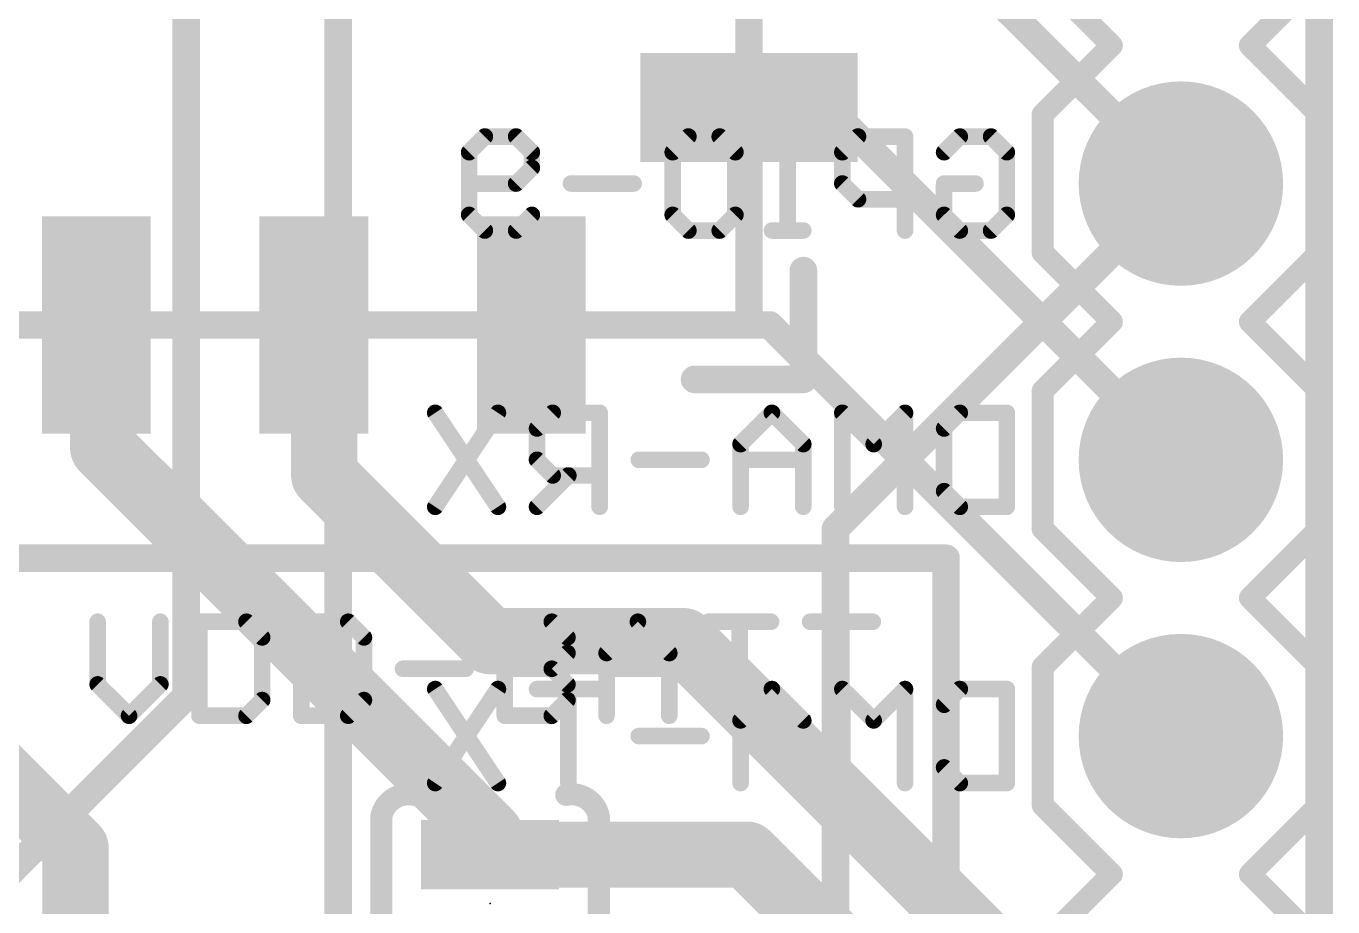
# Model space of a CAD drawing. Extents: x -0.1 to 30.6, y -0.1 to 52.6.
# Drawn here: x 18.6 to 30.61, y 10.13 to 18.23 of the extents above; entities that cross this region are included whole.
import ezdxf

# ---------------------------------------------------------------- set-up
doc = ezdxf.new("R2010")
doc.units = 0
for name, color, linetype in [('1', 12, 'CONTINUOUS'), ('16', 132, 'CONTINUOUS'), ('17', 110, 'CONTINUOUS'), ('20', 53, 'CONTINUOUS'), ('21', 41, 'CONTINUOUS'), ('22', 40, 'CONTINUOUS'), ('23', 53, 'CONTINUOUS'), ('51', 53, 'CONTINUOUS')]:
    doc.layers.add(name, color=color, linetype=linetype)

# ---------------------------------------------------------------- blocks, each defined once
blk = doc.blocks.new('RECT')
blk.add_solid([(-0.5, -0.5), (0.5, -0.5), (-0.5, 0.5), (0.5, 0.5)])
blk = doc.blocks.new('ROUNDP')
at = {"const_width": 0.5}
blk.add_lwpolyline([(0, -0.25, 1), (0, 0.25, 1), (0, -0.25)], format="xyb", dxfattribs=at)

msp = doc.modelspace()

# ---------------------------------------------------------------- linework, layer by layer
at = {"layer": '1'}
for points, const_width in [([(30.48, 0), (30.48, 43.72)], 0.254), ([(29.21, 16.78), (26.51, 19.48)], 0.254), ([(25.24, 17.48), (25.97, 17.48)], 0.254), ([(25.97, 17.48), (29.21, 14.24)], 0.254), ([(19.304, 15.416), (19.24, 15.48)], 0.6096), ([(21.336, 15.384), (21.24, 15.48)], 0.6096), ([(19.304, 14.351), (19.304, 15.416)], 0.6096), ([(21.336, 14.097), (21.336, 15.384)], 0.6096), ([(25.43, 15.48), (23.24, 15.48)], 0.254), ([(29.21, 11.7), (25.43, 15.48)], 0.254), ([(19.304, 14.351), (22.86, 10.795)], 0.6096), ([(22.86, 12.573), (21.336, 14.097)], 0.6096), ([(16.9545, 12.7635), (19.05, 10.668)], 0.6096), ([(24.638, 12.573), (22.86, 12.573)], 0.6096), ([(28.051, 9.16), (24.638, 12.573)], 0.6096), ([(22.86, 10.795), (22.86, 10.61)], 0.6096), ([(19.05, 10.668), (19.05, 4.572)], 0.6096), ([(22.86, 10.61), (25.22, 10.61)], 0.6096), ([(25.22, 10.61), (29.21, 6.62)], 0.6096)]:
    msp.add_lwpolyline(points, dxfattribs=dict(at, const_width=const_width))
for points, const_width in [([(25.24, 17.5435, 1), (25.24, 17.4165)], 0.127), ([(26.0149, 17.5249, 1), (25.9251, 17.4351)], 0.127), ([(25.97, 17.4165, 1), (25.97, 17.5435)], 0.127), ([(29.1651, 16.7351, 1), (29.2549, 16.8249)], 0.127), ([(19.3478, 15.5878, 1), (19.1322, 15.3722)], 0.3048), ([(21.3478, 15.5878, 1), (21.1322, 15.3722)], 0.3048), ([(19.4564, 15.416, 1), (19.1516, 15.416)], 0.3048), ([(19.1962, 15.3082, 1), (19.4118, 15.5238)], 0.3048), ([(21.4884, 15.384, 1), (21.1836, 15.384)], 0.3048), ([(21.2282, 15.2762, 1), (21.4438, 15.4918)], 0.3048), ([(23.24, 15.5435, 1), (23.24, 15.4165)], 0.127), ([(25.4749, 15.5249, 1), (25.3851, 15.4351)], 0.127), ([(25.43, 15.4165, 1), (25.43, 15.5435)], 0.127), ([(19.4118, 14.4588, 1), (19.1962, 14.2432)], 0.3048), ([(19.1516, 14.351, 1), (19.4564, 14.351)], 0.3048), ([(21.4438, 14.2048, 1), (21.2282, 13.9892)], 0.3048), ([(29.1651, 14.1951, 1), (29.2549, 14.2849)], 0.127), ([(21.1836, 14.097, 1), (21.4884, 14.097)], 0.3048), ([(22.86, 12.7254, 1), (22.86, 12.4206)], 0.3048), ([(24.7458, 12.6808, 1), (24.5302, 12.4652)], 0.3048), ([(24.638, 12.4206, 1), (24.638, 12.7254)], 0.3048), ([(22.7522, 12.4652, 1), (22.9678, 12.6808)], 0.3048), ([(29.1651, 11.6551, 1), (29.2549, 11.7449)], 0.127), ([(23.0124, 10.795, 1), (22.7076, 10.795)], 0.3048), ([(22.7522, 10.6872, 1), (22.9678, 10.9028)], 0.3048), ([(19.2024, 10.668, 1), (18.8976, 10.668)], 0.3048), ([(18.9422, 10.5602, 1), (19.1578, 10.7758)], 0.3048), ([(22.86, 10.7624, 1), (22.86, 10.4576)], 0.3048), ([(25.3278, 10.7178, 1), (25.1122, 10.5022)], 0.3048), ([(25.22, 10.4576, 1), (25.22, 10.7624)], 0.3048), ([(22.7076, 10.61, 1), (23.0124, 10.61)], 0.3048)]:
    msp.add_lwpolyline(points, format="xyb", dxfattribs=dict(at, const_width=const_width))
at = {"layer": '16', "const_width": 0.254}
for points in [[(30.48, 0), (30.48, 43.72)], [(20.066, 12.065), (20.066, 26.797)], [(21.463, 7.62), (21.463, 22.987)], [(26.035, 13.605), (29.21, 16.78)], [(26.035, 7.874), (26.035, 13.605)], [(18.161, 10.16), (20.066, 12.065)]]:
    msp.add_lwpolyline(points, dxfattribs=at)
at = {"layer": '16', "const_width": 0.127}
for points in [[(29.2549, 16.7351, 1), (29.1651, 16.8249)], [(26.0985, 13.605, 1), (25.9715, 13.605)], [(25.9901, 13.6499, 1), (26.0799, 13.5601)], [(20.1109, 12.0201, 1), (20.0211, 12.1099)], [(20.0025, 12.065, 1), (20.1295, 12.065)]]:
    msp.add_lwpolyline(points, format="xyb", dxfattribs=at)
at = {"layer": '20', "const_width": 0.2032}
msp.add_lwpolyline([(30.48, 0), (30.48, 43.72)], dxfattribs=at)
at = {"layer": '21'}
for points, const_width in [([(28.575, 18.05), (27.94, 18.685)], 0.2032), ([(30.48, 18.685), (29.845, 18.05)], 0.2032), ([(28.575, 18.05), (27.94, 17.415)], 0.2032), ([(30.48, 17.415), (29.845, 18.05)], 0.2032), ([(27.94, 16.145), (27.94, 17.415)], 0.2032), ([(30.48, 17.415), (30.48, 16.145)], 0.2032), ([(28.575, 15.51), (27.94, 16.145)], 0.2032), ([(30.48, 16.145), (29.845, 15.51)], 0.2032), ([(25.74, 14.98), (25.74, 15.98)], 0.254), ([(27.94, 14.875), (28.575, 15.51)], 0.2032), ([(29.845, 15.51), (30.48, 14.875)], 0.2032), ([(24.74, 14.98), (25.74, 14.98)], 0.254), ([(27.94, 13.605), (27.94, 14.875)], 0.2032), ([(30.48, 14.875), (30.48, 13.605)], 0.2032), ([(28.575, 12.97), (27.94, 13.605)], 0.2032), ([(30.48, 13.605), (29.845, 12.97)], 0.2032), ([(18.288, 13.335), (27.051, 13.335)], 0.254), ([(27.051, 13.335), (27.051, 0)], 0.254), ([(27.94, 12.335), (28.575, 12.97)], 0.2032), ([(29.845, 12.97), (30.48, 12.335)], 0.2032), ([(19.2532, 12.7515), (19.2532, 12.1753)], 0.1524), ([(19.8294, 12.1753), (19.8294, 12.7515)], 0.1524), ([(20.1887, 12.7515), (20.1887, 11.8872)], 0.1524), ([(20.6209, 12.7515), (20.1887, 12.7515)], 0.1524), ([(20.7649, 12.6075), (20.6209, 12.7515)], 0.1524), ([(21.1242, 12.7515), (21.1242, 11.8872)], 0.1524), ([(21.5564, 12.7515), (21.1242, 12.7515)], 0.1524), ([(21.7005, 12.6075), (21.5564, 12.7515)], 0.1524), ([(22.9953, 11.8872), (22.9953, 12.7515)], 0.1524), ([(22.9953, 12.7515), (23.4274, 12.7515)], 0.1524), ([(23.4274, 12.7515), (23.5715, 12.6075)], 0.1524), ([(23.9308, 12.4634), (24.2189, 12.7515)], 0.1524), ([(24.2189, 12.7515), (24.507, 12.4634)], 0.1524), ([(24.8663, 12.7515), (25.4425, 12.7515)], 0.1524), ([(25.1544, 11.8872), (25.1544, 12.7515)], 0.1524), ([(25.8018, 12.7515), (26.3781, 12.7515)], 0.1524), ([(26.0899, 11.8872), (26.0899, 12.7515)], 0.1524), ([(20.7649, 12.0313), (20.7649, 12.6075)], 0.1524), ([(21.7005, 12.0313), (21.7005, 12.6075)], 0.1524), ([(23.5715, 12.6075), (23.5715, 12.4634)], 0.1524), ([(23.5715, 12.4634), (23.4274, 12.3194)], 0.1524), ([(23.9308, 11.8872), (23.9308, 12.4634)], 0.1524), ([(24.507, 12.4634), (24.507, 11.8872)], 0.1524), ([(22.0598, 12.3194), (22.636, 12.3194)], 0.1524), ([(22.9953, 12.3194), (23.4274, 12.3194)], 0.1524), ([(23.4274, 12.3194), (23.5715, 12.1753)], 0.1524), ([(23.9308, 12.3194), (24.507, 12.3194)], 0.1524), ([(27.94, 11.065), (27.94, 12.335)], 0.2032), ([(30.48, 12.335), (30.48, 11.065)], 0.2032), ([(19.2532, 12.1753), (19.5413, 11.8872)], 0.1524), ([(19.5413, 11.8872), (19.8294, 12.1753)], 0.1524), ([(23.5715, 12.1753), (23.5715, 12.0313)], 0.1524), ([(20.6209, 11.8872), (20.7649, 12.0313)], 0.1524), ([(21.5564, 11.8872), (21.7005, 12.0313)], 0.1524), ([(23.5715, 12.0313), (23.4274, 11.8872)], 0.1524), ([(20.1887, 11.8872), (20.6209, 11.8872)], 0.1524), ([(21.1242, 11.8872), (21.5564, 11.8872)], 0.1524), ([(23.4274, 11.8872), (22.9953, 11.8872)], 0.1524), ([(21.86, 9.36), (21.86, 10.96)], 0.2032), ([(23.86, 10.96), (23.86, 9.36)], 0.2032), ([(28.575, 10.43), (27.94, 11.065)], 0.2032), ([(30.48, 11.065), (29.845, 10.43)], 0.2032), ([(28.575, 10.43), (27.94, 9.795)], 0.2032), ([(30.48, 9.795), (29.845, 10.43)], 0.2032)]:
    msp.add_lwpolyline(points, dxfattribs=dict(at, const_width=const_width))
for points, const_width in [([(28.6109, 18.0141, 1), (28.5391, 18.0859)], 0.1016), ([(29.8809, 18.0859, 1), (29.8091, 18.0141)], 0.1016), ([(28.5391, 18.0141, 1), (28.6109, 18.0859)], 0.1016), ([(29.8091, 18.0859, 1), (29.8809, 18.0141)], 0.1016), ([(27.9908, 17.415, 1), (27.8892, 17.415)], 0.1016), ([(27.9041, 17.4509, 1), (27.9759, 17.3791)], 0.1016), ([(30.5308, 17.415, 1), (30.4292, 17.415)], 0.1016), ([(30.4441, 17.3791, 1), (30.5159, 17.4509)], 0.1016), ([(27.9759, 16.1809, 1), (27.9041, 16.1091)], 0.1016), ([(30.5159, 16.1091, 1), (30.4441, 16.1809)], 0.1016), ([(25.8035, 15.98, 1), (25.6765, 15.98)], 0.127), ([(27.8892, 16.145, 1), (27.9908, 16.145)], 0.1016), ([(30.4292, 16.145, 1), (30.5308, 16.145)], 0.1016), ([(28.6109, 15.4741, 1), (28.5391, 15.5459)], 0.1016), ([(28.5391, 15.4741, 1), (28.6109, 15.5459)], 0.1016), ([(29.8809, 15.5459, 1), (29.8091, 15.4741)], 0.1016), ([(29.8091, 15.5459, 1), (29.8809, 15.4741)], 0.1016), ([(24.74, 15.0435, 1), (24.74, 14.9165)], 0.127), ([(25.6765, 14.98, 1), (25.8035, 14.98)], 0.127), ([(25.74, 14.9165, 1), (25.74, 15.0435)], 0.127), ([(27.9908, 14.875, 1), (27.8892, 14.875)], 0.1016), ([(27.9041, 14.9109, 1), (27.9759, 14.8391)], 0.1016), ([(30.5308, 14.875, 1), (30.4292, 14.875)], 0.1016), ([(30.4441, 14.8391, 1), (30.5159, 14.9109)], 0.1016), ([(27.9759, 13.6409, 1), (27.9041, 13.5691)], 0.1016), ([(30.5159, 13.5691, 1), (30.4441, 13.6409)], 0.1016), ([(27.8892, 13.605, 1), (27.9908, 13.605)], 0.1016), ([(30.4292, 13.605, 1), (30.5308, 13.605)], 0.1016), ([(27.1145, 13.335, 1), (26.9875, 13.335)], 0.127), ([(27.051, 13.2715, 1), (27.051, 13.3985)], 0.127), ([(28.6109, 12.9341, 1), (28.5391, 13.0059)], 0.1016), ([(28.5391, 12.9341, 1), (28.6109, 13.0059)], 0.1016), ([(29.8809, 13.0059, 1), (29.8091, 12.9341)], 0.1016), ([(29.8091, 13.0059, 1), (29.8809, 12.9341)], 0.1016), ([(19.2913, 12.7515, 1), (19.2151, 12.7515)], 0.0762), ([(19.8675, 12.7515, 1), (19.7913, 12.7515)], 0.0762), ([(20.2268, 12.7515, 1), (20.1506, 12.7515)], 0.0762), ([(20.1887, 12.7896, 1), (20.1887, 12.7134)], 0.0762), ([(20.6478, 12.7785, 1), (20.5939, 12.7246)], 0.0762), ([(20.6209, 12.7134, 1), (20.6209, 12.7896)], 0.0762), ([(21.1623, 12.7515, 1), (21.0861, 12.7515)], 0.0762), ([(21.1242, 12.7896, 1), (21.1242, 12.7134)], 0.0762), ([(21.5833, 12.7785, 1), (21.5295, 12.7246)], 0.0762), ([(21.5564, 12.7134, 1), (21.5564, 12.7896)], 0.0762), ([(23.0334, 12.7515, 1), (22.9572, 12.7515)], 0.0762), ([(22.9953, 12.7896, 1), (22.9953, 12.7134)], 0.0762), ([(23.4544, 12.7785, 1), (23.4005, 12.7246)], 0.0762), ([(23.4274, 12.7134, 1), (23.4274, 12.7896)], 0.0762), ([(24.2458, 12.7785, 1), (24.192, 12.7246)], 0.0762), ([(24.2458, 12.7246, 1), (24.192, 12.7785)], 0.0762), ([(24.8663, 12.7896, 1), (24.8663, 12.7134)], 0.0762), ([(25.1925, 12.7515, 1), (25.1163, 12.7515)], 0.0762), ([(25.4425, 12.7134, 1), (25.4425, 12.7896)], 0.0762), ([(25.8018, 12.7896, 1), (25.8018, 12.7134)], 0.0762), ([(26.128, 12.7515, 1), (26.0518, 12.7515)], 0.0762), ([(26.3781, 12.7134, 1), (26.3781, 12.7896)], 0.0762), ([(20.803, 12.6075, 1), (20.7268, 12.6075)], 0.0762), ([(20.738, 12.5805, 1), (20.7919, 12.6344)], 0.0762), ([(21.7386, 12.6075, 1), (21.6624, 12.6075)], 0.0762), ([(21.6735, 12.5805, 1), (21.7274, 12.6344)], 0.0762), ([(23.6096, 12.6075, 1), (23.5334, 12.6075)], 0.0762), ([(23.5446, 12.5805, 1), (23.5984, 12.6344)], 0.0762), ([(23.5334, 12.4634, 1), (23.6096, 12.4634)], 0.0762), ([(23.5984, 12.4365, 1), (23.5446, 12.4904)], 0.0762), ([(23.9689, 12.4634, 1), (23.8927, 12.4634)], 0.0762), ([(23.9039, 12.4904, 1), (23.9577, 12.4365)], 0.0762), ([(24.5451, 12.4634, 1), (24.4689, 12.4634)], 0.0762), ([(24.4801, 12.4365, 1), (24.534, 12.4904)], 0.0762), ([(22.0598, 12.3575, 1), (22.0598, 12.2813)], 0.0762), ([(22.636, 12.2813, 1), (22.636, 12.3575)], 0.0762), ([(22.9953, 12.3575, 1), (22.9953, 12.2813)], 0.0762), ([(23.4544, 12.3463, 1), (23.4005, 12.2924)], 0.0762), ([(23.4005, 12.3463, 1), (23.4544, 12.2924)], 0.0762), ([(23.4274, 12.2813, 1), (23.4274, 12.3575)], 0.0762), ([(23.9308, 12.3575, 1), (23.9308, 12.2813)], 0.0762), ([(24.507, 12.2813, 1), (24.507, 12.3575)], 0.0762), ([(27.9908, 12.335, 1), (27.8892, 12.335)], 0.1016), ([(27.9041, 12.3709, 1), (27.9759, 12.2991)], 0.1016), ([(30.5308, 12.335, 1), (30.4292, 12.335)], 0.1016), ([(30.4441, 12.2991, 1), (30.5159, 12.3709)], 0.1016), ([(19.2801, 12.2023, 1), (19.2263, 12.1484)], 0.0762), ([(19.2151, 12.1753, 1), (19.2913, 12.1753)], 0.0762), ([(19.7913, 12.1753, 1), (19.8675, 12.1753)], 0.0762), ([(19.8564, 12.1484, 1), (19.8025, 12.2023)], 0.0762), ([(23.6096, 12.1753, 1), (23.5334, 12.1753)], 0.0762), ([(23.5446, 12.1484, 1), (23.5984, 12.2023)], 0.0762), ([(20.7268, 12.0313, 1), (20.803, 12.0313)], 0.0762), ([(20.7919, 12.0043, 1), (20.738, 12.0582)], 0.0762), ([(21.6624, 12.0313, 1), (21.7386, 12.0313)], 0.0762), ([(21.7274, 12.0043, 1), (21.6735, 12.0582)], 0.0762), ([(23.5334, 12.0313, 1), (23.6096, 12.0313)], 0.0762), ([(23.5984, 12.0043, 1), (23.5446, 12.0582)], 0.0762), ([(19.5144, 11.9141, 1), (19.5683, 11.8603)], 0.0762), ([(19.5144, 11.8603, 1), (19.5683, 11.9141)], 0.0762), ([(20.1887, 11.9253, 1), (20.1887, 11.8491)], 0.0762), ([(20.1506, 11.8872, 1), (20.2268, 11.8872)], 0.0762), ([(20.5939, 11.9141, 1), (20.6478, 11.8603)], 0.0762), ([(20.6209, 11.8491, 1), (20.6209, 11.9253)], 0.0762), ([(21.1242, 11.9253, 1), (21.1242, 11.8491)], 0.0762), ([(21.0861, 11.8872, 1), (21.1623, 11.8872)], 0.0762), ([(21.5295, 11.9141, 1), (21.5833, 11.8603)], 0.0762), ([(21.5564, 11.8491, 1), (21.5564, 11.9253)], 0.0762), ([(22.9953, 11.9253, 1), (22.9953, 11.8491)], 0.0762), ([(22.9572, 11.8872, 1), (23.0334, 11.8872)], 0.0762), ([(23.4005, 11.9141, 1), (23.4544, 11.8603)], 0.0762), ([(23.4274, 11.8491, 1), (23.4274, 11.9253)], 0.0762), ([(23.8927, 11.8872, 1), (23.9689, 11.8872)], 0.0762), ([(24.4689, 11.8872, 1), (24.5451, 11.8872)], 0.0762), ([(25.1163, 11.8872, 1), (25.1925, 11.8872)], 0.0762), ([(26.0518, 11.8872, 1), (26.128, 11.8872)], 0.0762), ([(22.16, 11.16, 0.4142), (21.86, 10.96)], 0.2032), ([(22.15, 11.1102, 1), (22.17, 11.2098)], 0.1016), ([(23.86, 10.96, 0.4142), (23.56, 11.16)], 0.2032), ([(23.55, 11.2098, 1), (23.57, 11.1102)], 0.1016), ([(21.9108, 10.96, 1), (21.8092, 10.96)], 0.1016), ([(23.9108, 10.96, 1), (23.8092, 10.96)], 0.1016), ([(27.9759, 11.1009, 1), (27.9041, 11.0291)], 0.1016), ([(27.8892, 11.065, 1), (27.9908, 11.065)], 0.1016), ([(30.4292, 11.065, 1), (30.5308, 11.065)], 0.1016), ([(30.5159, 11.0291, 1), (30.4441, 11.1009)], 0.1016), ([(21.8102, 10.97, 1), (21.9098, 10.95)], 0.1016), ([(23.8102, 10.95, 1), (23.9098, 10.97)], 0.1016), ([(28.6109, 10.3941, 1), (28.5391, 10.4659)], 0.1016), ([(28.5391, 10.3941, 1), (28.6109, 10.4659)], 0.1016), ([(29.8809, 10.4659, 1), (29.8091, 10.3941)], 0.1016), ([(29.8091, 10.4659, 1), (29.8809, 10.3941)], 0.1016)]:
    msp.add_lwpolyline(points, format="xyb", dxfattribs=dict(at, const_width=const_width))
at = {"layer": '22', "const_width": 0.1524}
for points in [[(22.6678, 17.0685), (22.8119, 17.2125)], [(22.8119, 17.2125), (23.1, 17.2125)], [(23.1, 17.2125), (23.244, 17.0685)], [(24.5389, 17.0685), (24.6829, 17.2125)], [(24.6829, 17.2125), (24.971, 17.2125)], [(24.971, 17.2125), (25.1151, 17.0685)], [(25.7388, 17.2125), (25.4506, 17.2125)], [(25.5947, 16.3482), (25.5947, 17.2125)], [(26.2421, 17.2125), (26.0981, 17.0685)], [(26.6743, 17.2125), (26.2421, 17.2125)], [(26.6743, 16.3482), (26.6743, 17.2125)], [(27.0336, 17.0685), (27.1776, 17.2125)], [(27.1776, 17.2125), (27.4657, 17.2125)], [(27.4657, 17.2125), (27.6098, 17.0685)], [(22.6678, 16.4923), (22.6678, 17.0685)], [(23.244, 17.0685), (23.244, 16.9244)], [(24.5389, 16.4923), (24.5389, 17.0685)], [(25.1151, 17.0685), (25.1151, 16.4923)], [(26.0981, 17.0685), (26.0981, 16.7804)], [(27.6098, 17.0685), (27.6098, 16.4923)], [(23.244, 16.9244), (23.1, 16.7804)], [(23.1, 16.7804), (22.6678, 16.7804)], [(24.1796, 16.7804), (23.6033, 16.7804)], [(26.0981, 16.7804), (26.2421, 16.6363)], [(27.0336, 16.4923), (27.0336, 16.7804)], [(27.0336, 16.7804), (27.3217, 16.7804)], [(26.2421, 16.6363), (26.6743, 16.6363)], [(22.8119, 16.3482), (22.6678, 16.4923)], [(23.244, 16.4923), (23.1, 16.3482)], [(24.6829, 16.3482), (24.5389, 16.4923)], [(25.1151, 16.4923), (24.971, 16.3482)], [(27.1776, 16.3482), (27.0336, 16.4923)], [(27.6098, 16.4923), (27.4657, 16.3482)], [(23.1, 16.3482), (22.8119, 16.3482)], [(24.971, 16.3482), (24.6829, 16.3482)], [(25.7388, 16.3482), (25.4506, 16.3482)], [(27.4657, 16.3482), (27.1776, 16.3482)], [(22.9322, 14.6725), (22.356, 13.8082)], [(22.356, 14.6725), (22.9322, 13.8082)], [(23.4356, 14.6725), (23.2915, 14.5285)], [(23.8677, 14.6725), (23.4356, 14.6725)], [(23.8677, 13.8082), (23.8677, 14.6725)], [(25.4506, 14.6725), (25.1625, 14.3844)], [(25.7388, 14.3844), (25.4506, 14.6725)], [(26.3862, 14.3844), (26.0981, 14.6725)], [(26.0981, 14.6725), (26.0981, 13.8082)], [(26.6743, 14.6725), (26.3862, 14.3844)], [(26.6743, 13.8082), (26.6743, 14.6725)], [(27.0336, 14.5285), (27.1776, 14.6725)], [(27.1776, 14.6725), (27.6098, 14.6725)], [(27.6098, 14.6725), (27.6098, 13.8082)], [(23.2915, 14.5285), (23.2915, 14.2404)], [(27.0336, 13.9523), (27.0336, 14.5285)], [(25.1625, 14.3844), (25.1625, 13.8082)], [(25.7388, 13.8082), (25.7388, 14.3844)], [(23.2915, 14.2404), (23.4356, 14.0963)], [(24.8032, 14.2404), (24.227, 14.2404)], [(25.7388, 14.2404), (25.1625, 14.2404)], [(23.5796, 14.0963), (23.2915, 13.8082)], [(23.4356, 14.0963), (23.8677, 14.0963)], [(27.1776, 13.8082), (27.0336, 13.9523)], [(27.6098, 13.8082), (27.1776, 13.8082)], [(22.9322, 12.1325), (22.356, 11.2682)], [(22.356, 12.1325), (22.9322, 11.2682)], [(23.8677, 12.1325), (23.2915, 12.1325)], [(23.5796, 11.2682), (23.5796, 12.1325)], [(25.4506, 12.1325), (25.1625, 11.8444)], [(25.7388, 11.8444), (25.4506, 12.1325)], [(26.3862, 11.8444), (26.0981, 12.1325)], [(26.0981, 12.1325), (26.0981, 11.2682)], [(26.6743, 12.1325), (26.3862, 11.8444)], [(26.6743, 11.2682), (26.6743, 12.1325)], [(27.0336, 11.9885), (27.1776, 12.1325)], [(27.1776, 12.1325), (27.6098, 12.1325)], [(27.6098, 12.1325), (27.6098, 11.2682)], [(27.0336, 11.4123), (27.0336, 11.9885)], [(25.1625, 11.8444), (25.1625, 11.2682)], [(25.7388, 11.2682), (25.7388, 11.8444)], [(24.8032, 11.7004), (24.227, 11.7004)], [(25.7388, 11.7004), (25.1625, 11.7004)], [(27.1776, 11.2682), (27.0336, 11.4123)], [(27.6098, 11.2682), (27.1776, 11.2682)]]:
    msp.add_lwpolyline(points, dxfattribs=at)
at = {"layer": '22', "const_width": 0.0762}
for points in [[(22.8119, 17.2506, 1), (22.8119, 17.1744)], [(22.8388, 17.1856, 1), (22.7849, 17.2395)], [(23.1269, 17.2395, 1), (23.073, 17.1856)], [(23.1, 17.1744, 1), (23.1, 17.2506)], [(24.6829, 17.2506, 1), (24.6829, 17.1744)], [(24.7099, 17.1856, 1), (24.656, 17.2395)], [(24.998, 17.2395, 1), (24.9441, 17.1856)], [(24.971, 17.1744, 1), (24.971, 17.2506)], [(25.4506, 17.2506, 1), (25.4506, 17.1744)], [(25.6328, 17.2125, 1), (25.5566, 17.2125)], [(25.7388, 17.1744, 1), (25.7388, 17.2506)], [(26.2421, 17.2506, 1), (26.2421, 17.1744)], [(26.2691, 17.1856, 1), (26.2152, 17.2395)], [(26.7124, 17.2125, 1), (26.6362, 17.2125)], [(26.6743, 17.1744, 1), (26.6743, 17.2506)], [(27.1776, 17.2506, 1), (27.1776, 17.1744)], [(27.2046, 17.1856, 1), (27.1507, 17.2395)], [(27.4927, 17.2395, 1), (27.4388, 17.1856)], [(27.4657, 17.1744, 1), (27.4657, 17.2506)], [(22.7059, 17.0685, 1), (22.6297, 17.0685)], [(22.6409, 17.0954, 1), (22.6948, 17.0415)], [(23.2821, 17.0685, 1), (23.2059, 17.0685)], [(23.2171, 17.0415, 1), (23.271, 17.0954)], [(24.5119, 17.0954, 1), (24.5658, 17.0415)], [(24.577, 17.0685, 1), (24.5008, 17.0685)], [(25.1532, 17.0685, 1), (25.077, 17.0685)], [(25.0881, 17.0415, 1), (25.142, 17.0954)], [(26.0711, 17.0954, 1), (26.125, 17.0415)], [(26.1362, 17.0685, 1), (26.06, 17.0685)], [(27.0066, 17.0954, 1), (27.0605, 17.0415)], [(27.6479, 17.0685, 1), (27.5717, 17.0685)], [(27.5829, 17.0415, 1), (27.6367, 17.0954)], [(23.2059, 16.9244, 1), (23.2821, 16.9244)], [(23.271, 16.8975, 1), (23.2171, 16.9514)], [(22.6678, 16.8185, 1), (22.6678, 16.7423)], [(23.073, 16.8073, 1), (23.1269, 16.7534)], [(23.1, 16.7423, 1), (23.1, 16.8185)], [(23.6033, 16.8185, 1), (23.6033, 16.7423)], [(24.1796, 16.7423, 1), (24.1796, 16.8185)], [(26.125, 16.8073, 1), (26.0711, 16.7534)], [(26.06, 16.7804, 1), (26.1362, 16.7804)], [(27.0717, 16.7804, 1), (26.9955, 16.7804)], [(27.0336, 16.8185, 1), (27.0336, 16.7423)], [(27.3217, 16.7423, 1), (27.3217, 16.8185)], [(26.2421, 16.6744, 1), (26.2421, 16.5982)], [(26.2152, 16.6094, 1), (26.2691, 16.6633)], [(26.6743, 16.5982, 1), (26.6743, 16.6744)], [(22.6948, 16.5192, 1), (22.6409, 16.4653)], [(22.6297, 16.4923, 1), (22.7059, 16.4923)], [(23.271, 16.4653, 1), (23.2171, 16.5192)], [(24.5658, 16.5192, 1), (24.5119, 16.4653)], [(24.5008, 16.4923, 1), (24.577, 16.4923)], [(25.077, 16.4923, 1), (25.1532, 16.4923)], [(25.142, 16.4653, 1), (25.0881, 16.5192)], [(27.0605, 16.5192, 1), (27.0066, 16.4653)], [(26.9955, 16.4923, 1), (27.0717, 16.4923)], [(27.5717, 16.4923, 1), (27.6479, 16.4923)], [(27.6367, 16.4653, 1), (27.5829, 16.5192)], [(22.8119, 16.3863, 1), (22.8119, 16.3101)], [(22.7849, 16.3213, 1), (22.8388, 16.3751)], [(23.073, 16.3751, 1), (23.1269, 16.3213)], [(23.1, 16.3101, 1), (23.1, 16.3863)], [(24.6829, 16.3863, 1), (24.6829, 16.3101)], [(24.656, 16.3213, 1), (24.7099, 16.3751)], [(24.9441, 16.3751, 1), (24.998, 16.3213)], [(24.971, 16.3101, 1), (24.971, 16.3863)], [(25.4506, 16.3863, 1), (25.4506, 16.3101)], [(25.5566, 16.3482, 1), (25.6328, 16.3482)], [(25.7388, 16.3101, 1), (25.7388, 16.3863)], [(26.6362, 16.3482, 1), (26.7124, 16.3482)], [(27.1776, 16.3863, 1), (27.1776, 16.3101)], [(27.1507, 16.3213, 1), (27.2046, 16.3751)], [(27.4388, 16.3751, 1), (27.4927, 16.3213)], [(27.4657, 16.3101, 1), (27.4657, 16.3863)], [(22.3877, 14.6937, 1), (22.3243, 14.6514)], [(22.9639, 14.6514, 1), (22.9005, 14.6937)], [(23.4356, 14.7106, 1), (23.4356, 14.6344)], [(23.4625, 14.6456, 1), (23.4086, 14.6995)], [(23.9058, 14.6725, 1), (23.8296, 14.6725)], [(23.8677, 14.6344, 1), (23.8677, 14.7106)], [(25.4776, 14.6995, 1), (25.4237, 14.6456)], [(25.4776, 14.6456, 1), (25.4237, 14.6995)], [(26.125, 14.6995, 1), (26.0711, 14.6456)], [(26.1362, 14.6725, 1), (26.06, 14.6725)], [(26.7124, 14.6725, 1), (26.6362, 14.6725)], [(26.7012, 14.6456, 1), (26.6473, 14.6995)], [(27.1776, 14.7106, 1), (27.1776, 14.6344)], [(27.2046, 14.6456, 1), (27.1507, 14.6995)], [(27.6479, 14.6725, 1), (27.5717, 14.6725)], [(27.6098, 14.6344, 1), (27.6098, 14.7106)], [(23.3296, 14.5285, 1), (23.2534, 14.5285)], [(23.2646, 14.5554, 1), (23.3184, 14.5015)], [(27.0066, 14.5554, 1), (27.0605, 14.5015)], [(27.0717, 14.5285, 1), (26.9955, 14.5285)], [(25.2006, 14.3844, 1), (25.1244, 14.3844)], [(25.1356, 14.4114, 1), (25.1895, 14.3575)], [(25.7769, 14.3844, 1), (25.7007, 14.3844)], [(25.7118, 14.3575, 1), (25.7657, 14.4114)], [(26.3592, 14.4114, 1), (26.4131, 14.3575)], [(26.3592, 14.3575, 1), (26.4131, 14.4114)], [(23.3184, 14.2673, 1), (23.2646, 14.2134)], [(24.227, 14.2785, 1), (24.227, 14.2023)], [(24.8032, 14.2023, 1), (24.8032, 14.2785)], [(25.1625, 14.2785, 1), (25.1625, 14.2023)], [(25.7388, 14.2023, 1), (25.7388, 14.2785)], [(23.2534, 14.2404, 1), (23.3296, 14.2404)], [(23.4356, 14.1344, 1), (23.4356, 14.0582)], [(23.4086, 14.0694, 1), (23.4625, 14.1233)], [(23.6066, 14.0694, 1), (23.5527, 14.1233)], [(23.8677, 14.0582, 1), (23.8677, 14.1344)], [(27.0605, 13.9792, 1), (27.0066, 13.9253)], [(26.9955, 13.9523, 1), (27.0717, 13.9523)], [(22.3243, 13.8293, 1), (22.3877, 13.7871)], [(22.9005, 13.7871, 1), (22.9639, 13.8293)], [(23.2646, 13.8351, 1), (23.3184, 13.7813)], [(23.8296, 13.8082, 1), (23.9058, 13.8082)], [(25.1244, 13.8082, 1), (25.2006, 13.8082)], [(25.7007, 13.8082, 1), (25.7769, 13.8082)], [(26.06, 13.8082, 1), (26.1362, 13.8082)], [(26.6362, 13.8082, 1), (26.7124, 13.8082)], [(27.1776, 13.8463, 1), (27.1776, 13.7701)], [(27.1507, 13.7813, 1), (27.2046, 13.8351)], [(27.5717, 13.8082, 1), (27.6479, 13.8082)], [(27.6098, 13.7701, 1), (27.6098, 13.8463)], [(22.3877, 12.1537, 1), (22.3243, 12.1114)], [(22.9639, 12.1114, 1), (22.9005, 12.1537)], [(23.2915, 12.1706, 1), (23.2915, 12.0944)], [(23.6177, 12.1325, 1), (23.5415, 12.1325)], [(23.8677, 12.0944, 1), (23.8677, 12.1706)], [(25.4776, 12.1595, 1), (25.4237, 12.1056)], [(25.4776, 12.1056, 1), (25.4237, 12.1595)], [(26.125, 12.1595, 1), (26.0711, 12.1056)], [(26.1362, 12.1325, 1), (26.06, 12.1325)], [(26.7124, 12.1325, 1), (26.6362, 12.1325)], [(26.7012, 12.1056, 1), (26.6473, 12.1595)], [(27.1776, 12.1706, 1), (27.1776, 12.0944)], [(27.2046, 12.1056, 1), (27.1507, 12.1595)], [(27.6479, 12.1325, 1), (27.5717, 12.1325)], [(27.6098, 12.0944, 1), (27.6098, 12.1706)], [(27.0066, 12.0154, 1), (27.0605, 11.9615)], [(27.0717, 11.9885, 1), (26.9955, 11.9885)], [(25.2006, 11.8444, 1), (25.1244, 11.8444)], [(25.1356, 11.8714, 1), (25.1895, 11.8175)], [(25.7769, 11.8444, 1), (25.7007, 11.8444)], [(25.7118, 11.8175, 1), (25.7657, 11.8714)], [(26.3592, 11.8714, 1), (26.4131, 11.8175)], [(26.3592, 11.8175, 1), (26.4131, 11.8714)], [(24.227, 11.7385, 1), (24.227, 11.6623)], [(24.8032, 11.6623, 1), (24.8032, 11.7385)], [(25.1625, 11.7385, 1), (25.1625, 11.6623)], [(25.7388, 11.6623, 1), (25.7388, 11.7385)], [(27.0605, 11.4392, 1), (27.0066, 11.3853)], [(26.9955, 11.4123, 1), (27.0717, 11.4123)], [(22.3243, 11.2893, 1), (22.3877, 11.2471)], [(22.9005, 11.2471, 1), (22.9639, 11.2893)], [(23.5415, 11.2682, 1), (23.6177, 11.2682)], [(25.1244, 11.2682, 1), (25.2006, 11.2682)], [(25.7007, 11.2682, 1), (25.7769, 11.2682)], [(26.06, 11.2682, 1), (26.1362, 11.2682)], [(26.6362, 11.2682, 1), (26.7124, 11.2682)], [(27.1776, 11.3063, 1), (27.1776, 11.2301)], [(27.1507, 11.2413, 1), (27.2046, 11.2951)], [(27.5717, 11.2682, 1), (27.6479, 11.2682)], [(27.6098, 11.2301, 1), (27.6098, 11.3063)]]:
    msp.add_lwpolyline(points, format="xyb", dxfattribs=at)
at = {"layer": '23'}
msp.add_point((22.86, 10.16), dxfattribs=at)
at = {"layer": '51', "const_width": 0.254}
for points in [[(25.24, 15.48), (25.24, 52.48)], [(5.24, 15.48), (25.24, 15.48)]]:
    msp.add_lwpolyline(points, dxfattribs=at)
at = {"layer": '51', "const_width": 0.127}
for points in [[(25.1765, 15.48, 1), (25.3035, 15.48)], [(25.24, 15.4165, 1), (25.24, 15.5435)]]:
    msp.add_lwpolyline(points, format="xyb", dxfattribs=at)

# ---------------------------------------------------------------- block references
at = {"layer": '1', "yscale": 2}
for p, rotation in [((25.24, 17.48), 270), ((19.24, 15.48), 180), ((21.24, 15.48), 180), ((23.24, 15.48), 180)]:
    msp.add_blockref('RECT', p, dxfattribs=dict(at, rotation=rotation))
at = {"layer": '1', "xscale": 0.635, "yscale": 1.27, "rotation": 270}
msp.add_blockref('RECT', (22.86, 10.61), dxfattribs=at)
at = {"layer": '17', "xscale": 1.8796, "yscale": 1.8796}
for p in [(29.21, 16.78), (29.21, 16.78), (29.21, 14.24), (29.21, 14.24), (29.21, 11.7), (29.21, 11.7)]:
    msp.add_blockref('ROUNDP', p, dxfattribs=at)
at = {"layer": '51', "xscale": 0.508, "yscale": 0.508, "rotation": 270}
for p in [(29.21, 16.78), (29.21, 14.24), (29.21, 11.7)]:
    msp.add_blockref('RECT', p, dxfattribs=at)

doc.saveas('drawing.dxf')
